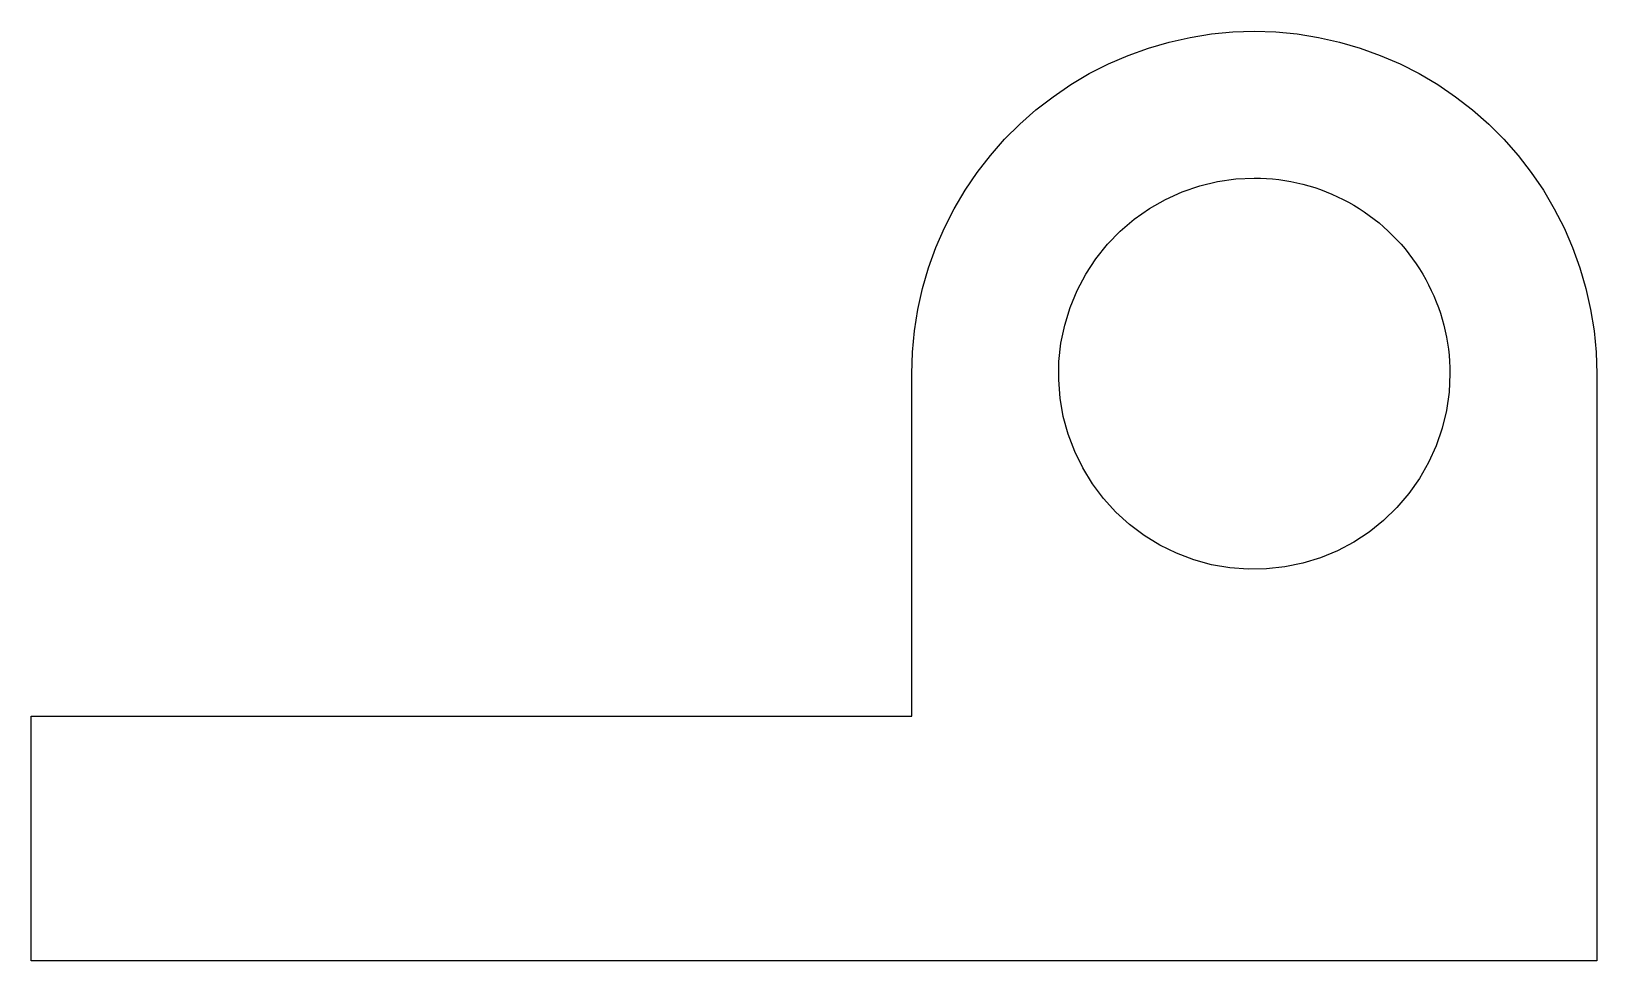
# Model space of a CAD drawing. Header units: metres. Extents: x -28.5 to 3.5, y 0 to 19.
import ezdxf

# ---------------------------------------------------------------- set-up
doc = ezdxf.new("R2010")
doc.units = ezdxf.units.M

msp = doc.modelspace()

# ---------------------------------------------------------------- linework, layer by layer
for points in [[(-10.5, 12), (-10.486, 12.44), (-10.445, 12.877), (-10.376, 13.312), (-10.28, 13.741), (-10.157, 14.163), (-10.008, 14.577), (-9.834, 14.98), (-9.634, 15.372), (-9.41, 15.751), (-9.163, 16.114), (-8.894, 16.462), (-8.603, 16.792), (-8.292, 17.103), (-7.962, 17.394), (-7.614, 17.663), (-7.251, 17.91), (-6.872, 18.134), (-6.48, 18.334), (-6.077, 18.508), (-5.663, 18.657), (-5.241, 18.78), (-4.812, 18.876), (-4.377, 18.945), (-3.94, 18.986), (-3.5, 19), (-3.06, 18.986), (-2.623, 18.945), (-2.188, 18.876), (-1.759, 18.78), (-1.337, 18.657), (-0.923, 18.508), (-0.52, 18.334), (-0.128, 18.134), (0.251, 17.91), (0.614, 17.663), (0.962, 17.394), (1.292, 17.103), (1.603, 16.792), (1.894, 16.462), (2.163, 16.114), (2.41, 15.751), (2.634, 15.372), (2.834, 14.98), (3.008, 14.577), (3.157, 14.163), (3.28, 13.741), (3.376, 13.312), (3.445, 12.877), (3.486, 12.44), (3.5, 12)], [(0.5, 12), (0.482, 11.624), (0.429, 11.25), (0.341, 10.884), (0.219, 10.528), (0.064, 10.184), (-0.123, 9.857), (-0.339, 9.548), (-0.584, 9.262), (-0.855, 9), (-1.149, 8.764), (-1.464, 8.557), (-1.797, 8.381), (-2.145, 8.236), (-2.505, 8.126), (-2.874, 8.049), (-3.249, 8.008), (-3.626, 8.002), (-4.001, 8.032), (-4.373, 8.096), (-4.736, 8.196), (-5.089, 8.329), (-5.427, 8.495), (-5.748, 8.692), (-6.05, 8.918), (-6.328, 9.172), (-6.582, 9.45), (-6.808, 9.752), (-7.005, 10.073), (-7.171, 10.411), (-7.304, 10.764), (-7.404, 11.127), (-7.468, 11.499), (-7.498, 11.874), (-7.492, 12.251), (-7.451, 12.626), (-7.374, 12.995), (-7.264, 13.355), (-7.119, 13.703), (-6.943, 14.036), (-6.736, 14.351), (-6.5, 14.645), (-6.238, 14.916), (-5.952, 15.161), (-5.643, 15.377), (-5.316, 15.564), (-4.972, 15.719), (-4.616, 15.841), (-4.25, 15.929), (-3.876, 15.982), (-3.5, 16)], [(-3.5, 16), (-3.374, 15.998), (-3.249, 15.992), (-3.124, 15.982), (-2.999, 15.968), (-2.874, 15.951), (-2.75, 15.929), (-2.627, 15.904), (-2.505, 15.874), (-2.384, 15.841), (-2.264, 15.804), (-2.145, 15.764), (-2.028, 15.719), (-1.911, 15.671), (-1.797, 15.619), (-1.684, 15.564), (-1.573, 15.505), (-1.464, 15.443), (-1.357, 15.377), (-1.252, 15.308), (-1.149, 15.236), (-1.048, 15.161), (-0.95, 15.082), (-0.855, 15), (-0.762, 14.916), (-0.672, 14.828), (-0.584, 14.738), (-0.5, 14.645), (-0.418, 14.55), (-0.339, 14.452), (-0.264, 14.351), (-0.192, 14.248), (-0.123, 14.143), (-0.057, 14.036), (0.005, 13.927), (0.064, 13.816), (0.119, 13.703), (0.171, 13.589), (0.219, 13.472), (0.264, 13.355), (0.304, 13.236), (0.341, 13.116), (0.374, 12.995), (0.404, 12.873), (0.429, 12.75), (0.451, 12.626), (0.468, 12.501), (0.482, 12.376), (0.492, 12.251), (0.498, 12.126), (0.5, 12)], [(-10.5, 5), (-10.5, 5.14), (-10.5, 5.28), (-10.5, 5.42), (-10.5, 5.56), (-10.5, 5.7), (-10.5, 5.84), (-10.5, 5.98), (-10.5, 6.12), (-10.5, 6.26), (-10.5, 6.4), (-10.5, 6.54), (-10.5, 6.68), (-10.5, 6.82), (-10.5, 6.96), (-10.5, 7.1), (-10.5, 7.24), (-10.5, 7.38), (-10.5, 7.52), (-10.5, 7.66), (-10.5, 7.8), (-10.5, 7.94), (-10.5, 8.08), (-10.5, 8.22), (-10.5, 8.36), (-10.5, 8.5), (-10.5, 8.64), (-10.5, 8.78), (-10.5, 8.92), (-10.5, 9.06), (-10.5, 9.2), (-10.5, 9.34), (-10.5, 9.48), (-10.5, 9.62), (-10.5, 9.76), (-10.5, 9.9), (-10.5, 10.04), (-10.5, 10.18), (-10.5, 10.32), (-10.5, 10.46), (-10.5, 10.6), (-10.5, 10.74), (-10.5, 10.88), (-10.5, 11.02), (-10.5, 11.16), (-10.5, 11.3), (-10.5, 11.44), (-10.5, 11.58), (-10.5, 11.72), (-10.5, 11.86), (-10.5, 12)], [(-10.5, 5), (-10.5, 5.14), (-10.5, 5.28), (-10.5, 5.42), (-10.5, 5.56), (-10.5, 5.7), (-10.5, 5.84), (-10.5, 5.98), (-10.5, 6.12), (-10.5, 6.26), (-10.5, 6.4), (-10.5, 6.54), (-10.5, 6.68), (-10.5, 6.82), (-10.5, 6.96), (-10.5, 7.1), (-10.5, 7.24), (-10.5, 7.38), (-10.5, 7.52), (-10.5, 7.66), (-10.5, 7.8), (-10.5, 7.94), (-10.5, 8.08), (-10.5, 8.22), (-10.5, 8.36), (-10.5, 8.5), (-10.5, 8.64), (-10.5, 8.78), (-10.5, 8.92), (-10.5, 9.06), (-10.5, 9.2), (-10.5, 9.34), (-10.5, 9.48), (-10.5, 9.62), (-10.5, 9.76), (-10.5, 9.9), (-10.5, 10.04), (-10.5, 10.18), (-10.5, 10.32), (-10.5, 10.46), (-10.5, 10.6), (-10.5, 10.74), (-10.5, 10.88), (-10.5, 11.02), (-10.5, 11.16), (-10.5, 11.3), (-10.5, 11.44), (-10.5, 11.58), (-10.5, 11.72), (-10.5, 11.86), (-10.5, 12)], [(3.5, 12), (3.5, 11.76), (3.5, 11.52), (3.5, 11.28), (3.5, 11.04), (3.5, 10.8), (3.5, 10.56), (3.5, 10.32), (3.5, 10.08), (3.5, 9.84), (3.5, 9.6), (3.5, 9.36), (3.5, 9.12), (3.5, 8.88), (3.5, 8.64), (3.5, 8.4), (3.5, 8.16), (3.5, 7.92), (3.5, 7.68), (3.5, 7.44), (3.5, 7.2), (3.5, 6.96), (3.5, 6.72), (3.5, 6.48), (3.5, 6.24), (3.5, 6), (3.5, 5.76), (3.5, 5.52), (3.5, 5.28), (3.5, 5.04), (3.5, 4.8), (3.5, 4.56), (3.5, 4.32), (3.5, 4.08), (3.5, 3.84), (3.5, 3.6), (3.5, 3.36), (3.5, 3.12), (3.5, 2.88), (3.5, 2.64), (3.5, 2.4), (3.5, 2.16), (3.5, 1.92), (3.5, 1.68), (3.5, 1.44), (3.5, 1.2), (3.5, 0.96), (3.5, 0.72), (3.5, 0.48), (3.5, 0.24), (3.5, 0)], [(-28.5, 0), (-28.5, 0.1), (-28.5, 0.2), (-28.5, 0.3), (-28.5, 0.4), (-28.5, 0.5), (-28.5, 0.6), (-28.5, 0.7), (-28.5, 0.8), (-28.5, 0.9), (-28.5, 1), (-28.5, 1.1), (-28.5, 1.2), (-28.5, 1.3), (-28.5, 1.4), (-28.5, 1.5), (-28.5, 1.6), (-28.5, 1.7), (-28.5, 1.8), (-28.5, 1.9), (-28.5, 2), (-28.5, 2.1), (-28.5, 2.2), (-28.5, 2.3), (-28.5, 2.4), (-28.5, 2.5), (-28.5, 2.6), (-28.5, 2.7), (-28.5, 2.8), (-28.5, 2.9), (-28.5, 3), (-28.5, 3.1), (-28.5, 3.2), (-28.5, 3.3), (-28.5, 3.4), (-28.5, 3.5), (-28.5, 3.6), (-28.5, 3.7), (-28.5, 3.8), (-28.5, 3.9), (-28.5, 4), (-28.5, 4.1), (-28.5, 4.2), (-28.5, 4.3), (-28.5, 4.4), (-28.5, 4.5), (-28.5, 4.6), (-28.5, 4.7), (-28.5, 4.8), (-28.5, 4.9), (-28.5, 5)], [(-28.5, 5), (-28.14, 5), (-27.78, 5), (-27.42, 5), (-27.06, 5), (-26.7, 5), (-26.34, 5), (-25.98, 5), (-25.62, 5), (-25.26, 5), (-24.9, 5), (-24.54, 5), (-24.18, 5), (-23.82, 5), (-23.46, 5), (-23.1, 5), (-22.74, 5), (-22.38, 5), (-22.02, 5), (-21.66, 5), (-21.3, 5), (-20.94, 5), (-20.58, 5), (-20.22, 5), (-19.86, 5), (-19.5, 5), (-19.14, 5), (-18.78, 5), (-18.42, 5), (-18.06, 5), (-17.7, 5), (-17.34, 5), (-16.98, 5), (-16.62, 5), (-16.26, 5), (-15.9, 5), (-15.54, 5), (-15.18, 5), (-14.82, 5), (-14.46, 5), (-14.1, 5), (-13.74, 5), (-13.38, 5), (-13.02, 5), (-12.66, 5), (-12.3, 5), (-11.94, 5), (-11.58, 5), (-11.22, 5), (-10.86, 5), (-10.5, 5)], [(-20, 5), (-19.81, 5), (-19.62, 5), (-19.43, 5), (-19.24, 5), (-19.05, 5), (-18.86, 5), (-18.67, 5), (-18.48, 5), (-18.29, 5), (-18.1, 5), (-17.91, 5), (-17.72, 5), (-17.53, 5), (-17.34, 5), (-17.15, 5), (-16.96, 5), (-16.77, 5), (-16.58, 5), (-16.39, 5), (-16.2, 5), (-16.01, 5), (-15.82, 5), (-15.63, 5), (-15.44, 5), (-15.25, 5), (-15.06, 5), (-14.87, 5), (-14.68, 5), (-14.49, 5), (-14.3, 5), (-14.11, 5), (-13.92, 5), (-13.73, 5), (-13.54, 5), (-13.35, 5), (-13.16, 5), (-12.97, 5), (-12.78, 5), (-12.59, 5), (-12.4, 5), (-12.21, 5), (-12.02, 5), (-11.83, 5), (-11.64, 5), (-11.45, 5), (-11.26, 5), (-11.07, 5), (-10.88, 5), (-10.69, 5), (-10.5, 5)], [(3.5, 0), (2.86, 0), (2.22, 0), (1.58, 0), (0.94, 0), (0.3, 0), (-0.34, 0), (-0.98, 0), (-1.62, 0), (-2.26, 0), (-2.9, 0), (-3.54, 0), (-4.18, 0), (-4.82, 0), (-5.46, 0), (-6.1, 0), (-6.74, 0), (-7.38, 0), (-8.02, 0), (-8.66, 0), (-9.3, 0), (-9.94, 0), (-10.58, 0), (-11.22, 0), (-11.86, 0), (-12.5, 0), (-13.14, 0), (-13.78, 0), (-14.42, 0), (-15.06, 0), (-15.7, 0), (-16.34, 0), (-16.98, 0), (-17.62, 0), (-18.26, 0), (-18.9, 0), (-19.54, 0), (-20.18, 0), (-20.82, 0), (-21.46, 0), (-22.1, 0), (-22.74, 0), (-23.38, 0), (-24.02, 0), (-24.66, 0), (-25.3, 0), (-25.94, 0), (-26.58, 0), (-27.22, 0), (-27.86, 0), (-28.5, 0)]]:
    msp.add_lwpolyline(points)

doc.saveas('drawing.dxf')
